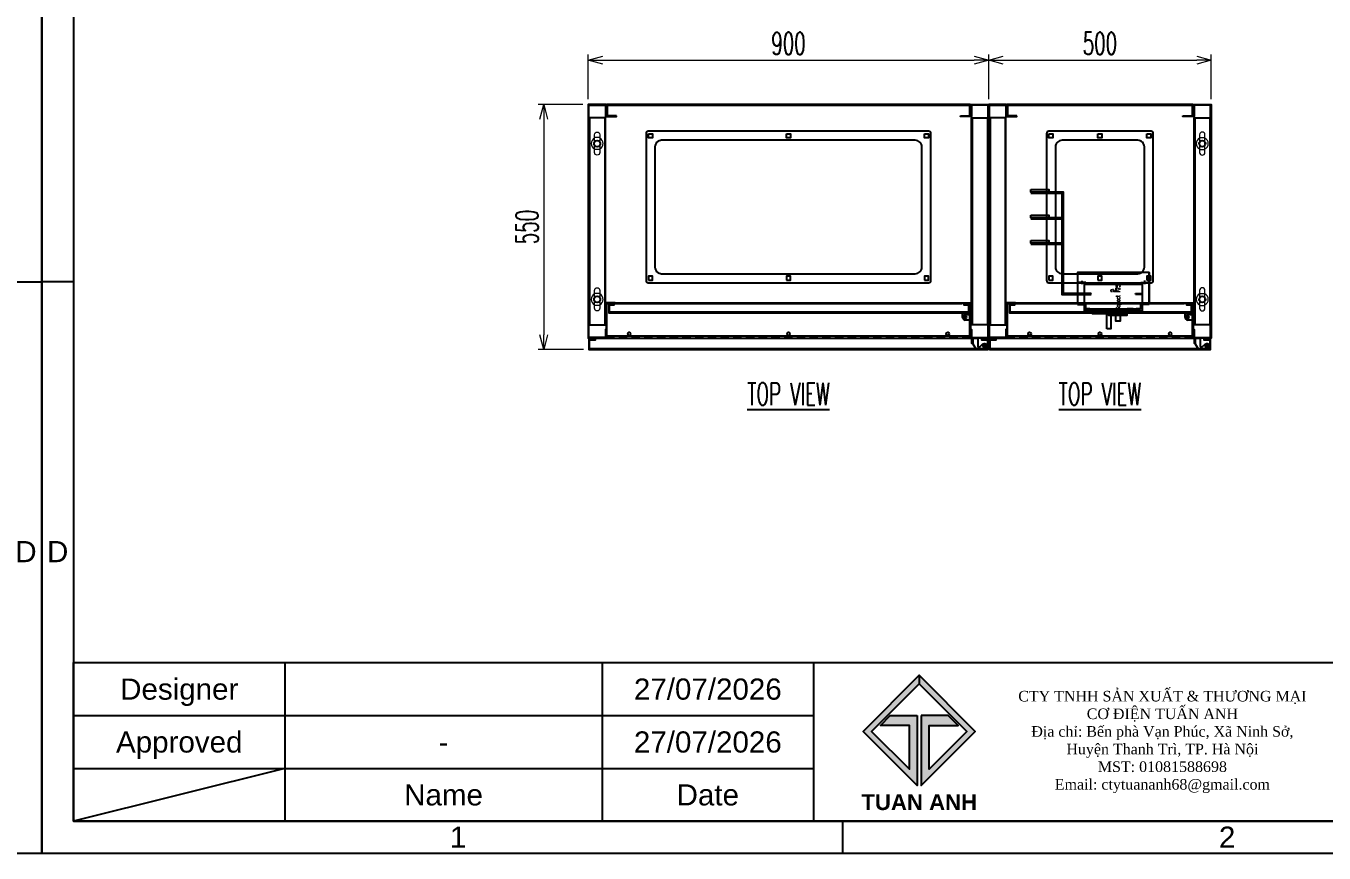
# Model space of a CAD drawing. Header units: millimetres. Extents: x 173893 to 258446, y -176540 to -123824.
# Drawn here: x 190886 to 193803, y -176540 to -174682 of the extents above; entities that cross this region are included whole.
import ezdxf
from ezdxf.enums import TextEntityAlignment as Align

# ---------------------------------------------------------------- set-up
doc = ezdxf.new("R2010")
doc.units = ezdxf.units.MM
doc.header["$LTSCALE"] = 3
doc.linetypes.add('ACAD_ISO04W100', pattern=[30, 24, -3, 0, -3])
doc.linetypes.add('HIDDEN', pattern=[9.525, 6.35, -3.175])
for name, color, linetype in [('@.DM. NÉT CHÍNH', 7, 'Continuous'), ('@.TEXT', 7, 'Continuous'), ('@.VISIBLE', 7, 'Continuous'), ('centerline', 6, 'ACAD_ISO04W100'), ('dim', 7, 'Continuous'), ('EQUIPMENT', 4, 'Continuous'), ('equipments', 2, 'Continuous'), ('Thiet bi', 7, 'Continuous')]:
    doc.layers.add(name, color=color, linetype=linetype)
doc.styles.add('Ann_w01', font='romans.shx', dxfattribs={"width": 0.6, "bigfont": 'chineset.shx'})
doc.styles.add('Arial', font='arial.ttf')
doc.styles.add('HW_Standard', font='complex.shx', dxfattribs={"width": 0.9})
doc.dimstyles.new('Dim 01_SC25', dxfattribs={"dimscale": 25, "dimtxt": 2, "dimasz": 1.3, "dimexe": 0.5, "dimexo": 0.5, "dimgap": 0.5, "dimtad": 1, "dimdec": 1, "dimzin": 12, "dimdsep": 46, "dimtxsty": 'Ann_w01', "dimblk": 'OPEN30', "dimcen": 1.5, "dimclrd": 6, "dimclre": 6, "dimclrt": 3, "dimadec": 1, "dimazin": 3, "dimtm": 1e-09, "dimtfac": 1, "dimtdec": 1, "dimtix": 1, "dimtmove": 0, "dimatfit": 3, "dimldrblk": 'OPEN30', "dimfxl": 1, "dimtolj": 1, "dimlwd": 0, "dimlwe": 0, "dimarcsym": 0})

# ---------------------------------------------------------------- blocks, each defined once
blk = doc.blocks.new('_Open30')
at = {"color": 0, "linetype": 'ByBlock', "lineweight": -2}
for p, q in [((-1, 0.268), (0, 0)), ((0, 0), (-1, -0.268)), ((0, 0), (-1, 0))]:
    blk.add_line(p, q, dxfattribs=at)
blk = doc.blocks.new('*D80')
at = {"layer": 'Defpoints', "color": 0, "transparency": 16777216}
for p in [(193549.5, -174758.9), (193049.5, -174858.9), (193549.5, -174858.9)]:
    blk.add_point(p, dxfattribs=at)
at = {"layer": 'dim', "color": 6, "lineweight": 0, "transparency": 16777216}
for p, q in [((193049.5, -174846.4), (193049.5, -174746.4)), ((193549.5, -174846.4), (193549.5, -174746.4)), ((193082, -174758.9), (193517, -174758.9))]:
    blk.add_line(p, q, dxfattribs=at)
at = {"layer": 'dim', "color": 6, "lineweight": 0, "transparency": 16777216, "xscale": 32.5, "yscale": 32.5, "zscale": 32.5, "rotation": 180}
blk.add_blockref('_Open30', (193049.5, -174758.9), dxfattribs=at)
at = {"layer": 'dim', "color": 6, "lineweight": 0, "transparency": 16777216, "xscale": 32.5, "yscale": 32.5, "zscale": 32.5}
blk.add_blockref('_Open30', (193549.5, -174758.9), dxfattribs=at)
at = {"layer": 'dim', "color": 3, "transparency": 16777216, "insert": (193299.5, -174721.4), "char_height": 50, "attachment_point": 5, "style": 'Ann_w01'}
blk.add_mtext('\\A1;500', dxfattribs=at)
blk = doc.blocks.new('*D67')
at = {"layer": 'Defpoints', "color": 0, "transparency": 16777216}
for p in [(193049.5, -174758.9), (192149.5, -174858.9), (193049.5, -174858.9)]:
    blk.add_point(p, dxfattribs=at)
at = {"layer": 'dim', "color": 6, "lineweight": 0, "transparency": 16777216}
for p, q in [((192149.5, -174846.4), (192149.5, -174746.4)), ((193049.5, -174846.4), (193049.5, -174746.4)), ((192182, -174758.9), (193017, -174758.9))]:
    blk.add_line(p, q, dxfattribs=at)
at = {"layer": 'dim', "color": 6, "lineweight": 0, "transparency": 16777216, "xscale": 32.5, "yscale": 32.5, "zscale": 32.5, "rotation": 180}
blk.add_blockref('_Open30', (192149.5, -174758.9), dxfattribs=at)
at = {"layer": 'dim', "color": 6, "lineweight": 0, "transparency": 16777216, "xscale": 32.5, "yscale": 32.5, "zscale": 32.5}
blk.add_blockref('_Open30', (193049.5, -174758.9), dxfattribs=at)
at = {"layer": 'dim', "color": 3, "transparency": 16777216, "insert": (192599.5, -174721.4), "char_height": 50, "attachment_point": 5, "style": 'Ann_w01'}
blk.add_mtext('\\A1;900', dxfattribs=at)
blk = doc.blocks.new('*D68')
at = {"layer": 'Defpoints', "color": 0, "transparency": 16777216}
for p in [(192149.5, -174858.9), (192049.5, -175408.9), (192151, -175408.9)]:
    blk.add_point(p, dxfattribs=at)
at = {"layer": 'dim', "color": 6, "lineweight": 0, "transparency": 16777216}
for p, q in [((192137, -174858.9), (192037, -174858.9)), ((192049.5, -174891.4), (192049.5, -175376.4)), ((192138.5, -175408.9), (192037, -175408.9))]:
    blk.add_line(p, q, dxfattribs=at)
at = {"layer": 'dim', "color": 6, "lineweight": 0, "transparency": 16777216, "xscale": 32.5, "yscale": 32.5, "zscale": 32.5}
for p, rotation in [((192049.5, -174858.9), 90), ((192049.5, -175408.9), 270)]:
    blk.add_blockref('_Open30', p, dxfattribs=dict(at, rotation=rotation))
at = {"layer": 'dim', "color": 3, "transparency": 16777216, "insert": (192012, -175133.9), "char_height": 50, "attachment_point": 5, "rotation": 90, "style": 'Ann_w01'}
blk.add_mtext('\\A1;550', dxfattribs=at)
blk = doc.blocks.new('A$C4dbb82d6')
at = {"layer": '@.VISIBLE'}
h = blk.add_hatch(color=30, dxfattribs=at)
h.dxf.hatch_style = 1
h.paths.add_polyline_path([(0.214, 4.973), (3.625, 1.562), (3.625, 5.973), (1.922, 5.973), (1.297, 5.348), (3.125, 5.348), (3.125, 2.593), (0.745, 4.973), (3.75, 7.978), (3.75, 8.509)])
h = blk.add_hatch(color=150, dxfattribs=at)
h.dxf.hatch_style = 1
h.paths.add_polyline_path([(6.755, 4.973), (4.375, 2.593), (4.375, 5.348), (6.203, 5.348), (5.578, 5.973), (3.875, 5.973), (3.875, 1.562), (7.286, 4.973), (3.75, 8.509), (3.75, 7.978)])
at = {"layer": '@.VISIBLE', "color": 30}
blk.add_lwpolyline([(3.625, 5.973), (3.625, 1.562), (0.214, 4.973), (3.75, 8.509), (3.75, 7.978), (0.745, 4.973), (3.125, 2.593), (3.125, 5.348), (1.297, 5.348), (1.922, 5.973)], close=True, dxfattribs=at)
at = {"layer": '@.VISIBLE', "color": 150}
blk.add_lwpolyline([(3.875, 5.973), (3.875, 1.562), (7.286, 4.973), (3.75, 8.509), (3.75, 7.978), (6.755, 4.973), (4.375, 2.593), (4.375, 5.348), (6.203, 5.348), (5.578, 5.973)], close=True, dxfattribs=at)
at = {"layer": '@.VISIBLE', "color": 30, "insert": (3.75, 0.509), "char_height": 1, "attachment_point": 5, "style": 'Ann_w01'}
blk.add_mtext_dynamic_manual_height_columns('{\\fArial|b1|i0|c0|p34;\\W1;TUAN ANH}', width=7.5, gutter_width=49.599, heights=[0], dxfattribs=at)
blk = doc.blocks.new('KHUNG BAN VE (Made by Tung)')
at = {"layer": '@.VISIBLE', "color": 8}
for p, q in [((3, 54), (0, 54)), ((294, 54), (297, 54)), ((23, 18), (23, 3)), ((53, 18), (53, 3)), ((73, 18), (73, 3)), ((3, 13), (73, 13)), ((3, 8), (73, 8)), ((23, 8), (3, 3)), ((75.75, 3), (75.75, 0))]:
    blk.add_line(p, q, dxfattribs=at)
for points in [[(0, 0), (297, 0), (297, 210), (0, 210)], [(3, 3), (294, 3), (294, 207), (3, 207)], [(3, 18), (294, 18), (294, 3), (3, 3)]]:
    blk.add_lwpolyline(points, close=True, dxfattribs=at)
at = {"xscale": 1.5, "yscale": 1.5, "zscale": 1.5}
blk.add_blockref('A$C4dbb82d6', (77.375, 4.041), dxfattribs=at)
at = {"layer": '@.TEXT', "color": 1, "style": 'Arial'}
for s, p in [('D', (1.5, 28.5)), ('D', (295.5, 28.5)), ('27/07/2026', (63, 15.5)), ('27/07/2026', (63, 10.5)), ('1', (39.375, 1.5)), ('2', (112.125, 1.5))]:
    blk.add_text(s, height=2, dxfattribs=at).set_placement(p, align=Align.MIDDLE_CENTER)
at = {"layer": '@.TEXT', "color": 2, "style": 'Arial'}
for s, p in [('Designer', (13, 15.5)), ('Approved', (13, 10.5)), ('Name', (38, 5.5)), ('Date', (63, 5.5))]:
    blk.add_text(s, height=2, dxfattribs=at).set_placement(p, align=Align.MIDDLE_CENTER)
at = {"layer": '@.TEXT', "color": 1, "style": 'Arial'}
for tag, height, p in [('DESIGNER_NAME', 2, (38, 15.5)), ('PROJECT_CODE', 2, (258.5, 15.5)), ('SCALE', 2, (289, 15.5)), ('APPROVED_NAME', 2, (38, 10.5)), ('CUSTOMER_NAME', 2, (258.5, 10.5)), ('PAGE', 2, (289, 10.5)), ('DRAWING_NAME', 4, (173, 8)), ('TOTAL', 2, (289, 5.5))]:
    blk.add_attdef(tag, text='', height=height, dxfattribs=at).set_placement(p, align=Align.MIDDLE_CENTER)
at = {"layer": '@.VISIBLE', "color": 30, "insert": (106, 10.5), "char_height": 1, "attachment_point": 5, "style": 'Ann_w01'}
blk.add_mtext_dynamic_manual_height_columns('{\\fTimes New Roman|b0|i0|c0|p18;\\W1;CTY TNHH SẢN XUẤT & THƯƠNG MẠI CƠ ĐIỆN TUẤN ANH\\PĐịa chỉ: Bến phà Vạn Phúc, Xã Ninh Sở, Huyện Thanh Trì, TP. Hà Nội\\PMST: 01081588698\\PEmail: ctytuananh68@gmail.com}', width=28.70976, gutter_width=99.197, heights=[0], dxfattribs=at)

msp = doc.modelspace()

# ---------------------------------------------------------------- linework, layer by layer
at = {"color": 1}
for p, q in [((192152.48, -174888.88), (192152.48, -175353.88)), ((192186.48, -174888.88), (192186.48, -175353.88)), ((193012.48, -174888.88), (193012.48, -175353.88)), ((193046.48, -174888.88), (193046.48, -175353.88)), ((193052.48, -174888.88), (193052.48, -175353.88)), ((193086.48, -174888.88), (193086.48, -175353.88)), ((193512.48, -174888.88), (193512.48, -175353.88)), ((193546.48, -174888.88), (193546.48, -175353.88))]:
    msp.add_line(p, q, dxfattribs=at)
at = {"color": 2, "linetype": 'Continuous'}
for p, q in [((193164.48, -175112.88), (193164.48, -175115.88)), ((193271.48, -175284.88), (193271.48, -175282.88)), ((193271.48, -175282.88), (193271.48, -175285.88))]:
    msp.add_line(p, q, dxfattribs=at)
at = {"color": 6}
for p, q in [((192209.98, -175303.88), (192988.98, -175303.88)), ((192209.98, -175305.38), (192988.98, -175305.38)), ((193109.98, -175303.88), (193488.98, -175303.88)), ((193109.98, -175305.38), (193488.98, -175305.38)), ((192993.98, -175336.88), (192999.98, -175336.88)), ((192996.98, -175339.88), (192996.98, -175333.88)), ((193493.98, -175336.88), (193499.98, -175336.88)), ((193496.98, -175339.88), (193496.98, -175333.88)), ((193007.48, -175378.88), (192191.48, -175378.88)), ((193507.48, -175378.88), (193091.48, -175378.88))]:
    msp.add_line(p, q, dxfattribs=at)
for p, q in [((193248.98, -175308.23), (193266.97, -175308.23)), ((193266.97, -175308.23), (193266.97, -175317.38)), ((192189.48, -175383.88), (193009.48, -175383.88)), ((193089.48, -175383.88), (193509.48, -175383.88))]:
    msp.add_line(p, q)
at = {"color": 1, "linetype": 'Continuous'}
for p, q in [((192996.98, -175327.88), (192996.98, -175325.88)), ((193008.12, -175336.88), (193005.62, -175336.88)), ((193496.98, -175327.88), (193496.98, -175325.88)), ((193508.12, -175336.88), (193505.62, -175336.88))]:
    msp.add_line(p, q, dxfattribs=at)
at = {"linetype": 'HIDDEN'}
for p, q in [((192189.48, -175382.38), (193009.48, -175382.38)), ((193089.48, -175382.38), (193509.48, -175382.38))]:
    msp.add_line(p, q, dxfattribs=at)
for points in [[(192212.98, -174883.88), (192189.48, -174883.88), (192189.48, -174858.88), (192149.48, -174858.88), (192149.48, -175383.88), (192189.48, -175383.88), (192189.48, -175363.88), (192187.98, -175363.88), (192187.98, -175382.38), (192150.98, -175382.38), (192150.98, -174860.38), (192187.98, -174860.38), (192187.98, -174885.38), (192212.98, -174885.38)], [(192985.98, -174883.88), (193009.48, -174883.88), (193009.48, -174858.88), (193049.48, -174858.88), (193049.48, -175383.88), (193009.48, -175383.88), (193009.48, -175363.88), (193010.98, -175363.88), (193010.98, -175382.38), (193047.98, -175382.38), (193047.98, -174860.38), (193010.98, -174860.38), (193010.98, -174885.38), (192985.98, -174885.38)], [(193112.98, -174883.88), (193089.48, -174883.88), (193089.48, -174858.88), (193049.48, -174858.88), (193049.48, -175383.88), (193089.48, -175383.88), (193089.48, -175363.88), (193087.98, -175363.88), (193087.98, -175382.38), (193050.98, -175382.38), (193050.98, -174860.38), (193087.98, -174860.38), (193087.98, -174885.38), (193112.98, -174885.38)], [(193485.98, -174883.88), (193509.48, -174883.88), (193509.48, -174858.88), (193549.48, -174858.88), (193549.48, -175383.88), (193509.48, -175383.88), (193509.48, -175363.88), (193510.98, -175363.88), (193510.98, -175382.38), (193547.98, -175382.38), (193547.98, -174860.38), (193510.98, -174860.38), (193510.98, -174885.38), (193485.98, -174885.38)], [(192284.98, -174924.38), (192293.98, -174924.38), (192293.98, -174933.38), (192284.98, -174933.38)], [(192594.98, -174924.38), (192603.98, -174924.38), (192603.98, -174933.38), (192594.98, -174933.38)], [(192904.98, -174924.38), (192913.98, -174924.38), (192913.98, -174933.38), (192904.98, -174933.38)], [(193184.98, -174924.38), (193193.98, -174924.38), (193193.98, -174933.38), (193184.98, -174933.38)], [(193294.98, -174924.38), (193303.98, -174924.38), (193303.98, -174933.38), (193294.98, -174933.38)], [(193404.98, -174924.38), (193413.98, -174924.38), (193413.98, -174933.38), (193404.98, -174933.38)], [(192284.98, -175253.38), (192293.98, -175253.38), (192293.98, -175244.38), (192284.98, -175244.38)], [(192594.98, -175253.38), (192603.98, -175253.38), (192603.98, -175244.38), (192594.98, -175244.38)], [(192904.98, -175253.38), (192913.98, -175253.38), (192913.98, -175244.38), (192904.98, -175244.38)], [(193184.98, -175253.38), (193193.98, -175253.38), (193193.98, -175244.38), (193184.98, -175244.38)], [(193294.98, -175253.38), (193303.98, -175253.38), (193303.98, -175244.38), (193294.98, -175244.38)], [(193404.98, -175253.38), (193413.98, -175253.38), (193413.98, -175244.38), (193404.98, -175244.38)]]:
    msp.add_lwpolyline(points, close=True)
at = {"color": 4}
for points in [[(192192.48, -174881.88), (192192.48, -174860.38), (193006.48, -174860.38), (193006.48, -174881.88), (193007.98, -174881.88), (193007.98, -174858.88), (192190.98, -174858.88), (192190.98, -174881.88)], [(193092.48, -174881.88), (193092.48, -174860.38), (193506.48, -174860.38), (193506.48, -174881.88), (193507.98, -174881.88), (193507.98, -174858.88), (193090.98, -174858.88), (193090.98, -174881.88)], [(192197.48, -175325.38), (192197.48, -175308.38), (192207.98, -175308.38), (192207.98, -175306.88), (192195.98, -175306.88), (192195.98, -175326.88), (193005.98, -175326.88), (193005.98, -175306.88), (192993.98, -175306.88), (192993.98, -175308.38), (193004.48, -175308.38), (193004.48, -175325.38)], [(193097.48, -175325.38), (193097.48, -175308.38), (193107.98, -175308.38), (193107.98, -175306.88), (193095.98, -175306.88), (193095.98, -175326.88), (193505.98, -175326.88), (193505.98, -175306.88), (193493.98, -175306.88), (193493.98, -175308.38), (193504.48, -175308.38), (193504.48, -175325.38)], [(192152.48, -175407.38), (192152.48, -175387.38), (192165.98, -175387.38), (192165.98, -175385.88), (192150.98, -175385.88), (192150.98, -175408.88), (193047.98, -175408.88), (193047.98, -175385.88), (193032.98, -175385.88), (193032.98, -175387.38), (193046.48, -175387.38), (193046.48, -175407.38)], [(193052.48, -175407.38), (193052.48, -175387.38), (193065.98, -175387.38), (193065.98, -175385.88), (193050.98, -175385.88), (193050.98, -175408.88), (193547.98, -175408.88), (193547.98, -175385.88), (193532.98, -175385.88), (193532.98, -175387.38), (193546.48, -175387.38), (193546.48, -175407.38)]]:
    msp.add_lwpolyline(points, close=True, dxfattribs=at)
at = {"color": 1}
for points in [[(192150.98, -175353.88), (192187.98, -175353.88), (192187.98, -174888.88), (192150.98, -174888.88)], [(193047.98, -175353.88), (193010.98, -175353.88), (193010.98, -174888.88), (193047.98, -174888.88)], [(193050.98, -175353.88), (193087.98, -175353.88), (193087.98, -174888.88), (193050.98, -174888.88)], [(193547.98, -175353.88), (193510.98, -175353.88), (193510.98, -174888.88), (193547.98, -174888.88)]]:
    msp.add_lwpolyline(points, close=True, dxfattribs=at)
for points in [[(192284.48, -175258.88), (192914.48, -175258.88, 0.4142136), (192919.48, -175253.88), (192919.48, -174923.88, 0.4142136), (192914.48, -174918.88), (192284.48, -174918.88, 0.4142136), (192279.48, -174923.88), (192279.48, -175253.88, 0.4142136)], [(193184.48, -175258.88), (193414.48, -175258.88, 0.4142136), (193419.48, -175253.88), (193419.48, -174923.88, 0.4142136), (193414.48, -174918.88), (193184.48, -174918.88, 0.4142136), (193179.48, -174923.88), (193179.48, -175253.88, 0.4142136)], [(192314.48, -175238.88), (192884.48, -175238.88, 0.4142136), (192899.48, -175223.88), (192899.48, -174953.88, 0.4142136), (192884.48, -174938.88), (192314.48, -174938.88, 0.4142136), (192299.48, -174953.88), (192299.48, -175223.88, 0.4142136)], [(193214.48, -175238.88), (193384.48, -175238.88, 0.4142136), (193399.48, -175223.88), (193399.48, -174953.88, 0.4142136), (193384.48, -174938.88), (193214.48, -174938.88, 0.4142136), (193199.48, -174953.88), (193199.48, -175223.88, 0.4142136)]]:
    msp.add_lwpolyline(points, format="xyb", close=True)
at = {"color": 4, "linetype": 'Continuous'}
msp.add_lwpolyline([(193144.48, -175049.88), (193184.48, -175049.88), (193184.48, -175055.88), (193144.48, -175055.88)], close=True, dxfattribs=at)
for points in [[(193217.48, -175112.88), (193217.48, -175055.88), (193144.48, -175055.88)], [(193214.48, -175112.88), (193214.48, -175058.88), (193144.48, -175058.88)]]:
    msp.add_lwpolyline(points, dxfattribs=at)
at = {"color": 2, "linetype": 'Continuous'}
msp.add_lwpolyline([(193144.48, -175106.88), (193184.48, -175106.88), (193184.48, -175112.88), (193144.48, -175112.88)], close=True, dxfattribs=at)
for points in [[(193217.48, -175169.88), (193217.48, -175112.88), (193144.48, -175112.88)], [(193279.48, -175282.88), (193217.48, -175282.88), (193217.48, -175112.88), (193144.48, -175112.88)], [(193214.48, -175169.88), (193214.48, -175115.88), (193144.48, -175115.88)], [(193279.48, -175285.88), (193214.48, -175285.88), (193214.48, -175115.88), (193144.48, -175115.88)]]:
    msp.add_lwpolyline(points, dxfattribs=at)
at = {"color": 1, "linetype": 'Continuous'}
msp.add_lwpolyline([(193144.48, -175163.88), (193184.48, -175163.88), (193184.48, -175169.88), (193144.48, -175169.88)], close=True, dxfattribs=at)
for points in [[(193279.48, -175282.88), (193217.48, -175282.88), (193217.48, -175169.88), (193144.48, -175169.88)], [(193279.48, -175285.88), (193214.48, -175285.88), (193214.48, -175172.88), (193144.48, -175172.88)]]:
    msp.add_lwpolyline(points, dxfattribs=at)
at = {"color": 6}
for points in [[(192209.98, -175303.88), (192189.98, -175303.88), (192189.98, -175378.88), (192191.48, -175378.88), (192191.48, -175305.38), (192209.98, -175305.38)], [(192988.98, -175303.88), (193008.98, -175303.88), (193008.98, -175378.88), (193007.48, -175378.88), (193007.48, -175305.38), (192988.98, -175305.38)], [(193109.98, -175303.88), (193089.98, -175303.88), (193089.98, -175378.88), (193091.48, -175378.88), (193091.48, -175305.38), (193109.98, -175305.38)], [(193488.98, -175303.88), (193508.98, -175303.88), (193508.98, -175378.88), (193507.48, -175378.88), (193507.48, -175305.38), (193488.98, -175305.38)]]:
    msp.add_lwpolyline(points, close=True, dxfattribs=at)
for centre in [(192169.48, -174946.38), (193529.48, -174946.38), (192169.48, -175296.38), (193529.48, -175296.38)]:
    msp.add_circle(centre, 7)
at = {"color": 8}
for centre in [(192996.98, -175336.88), (193496.98, -175336.88)]:
    msp.add_circle(centre, 2.5, dxfattribs=at)
at = {"color": 6}
for centre in [(192241.48, -175373.88), (192599.48, -175373.88), (192957.48, -175373.88), (193141.48, -175373.88), (193299.48, -175373.88), (193457.48, -175373.88)]:
    msp.add_circle(centre, 3.5, dxfattribs=at)
at = {"layer": '@.DM. NÉT CHÍNH', "linetype": 'Continuous'}
for p, q in [((193164.48, -175055.88), (193164.48, -175058.88)), ((193164.48, -175112.88), (193164.48, -175115.88)), ((193164.48, -175169.88), (193164.48, -175172.88)), ((193259.48, -175258.38), (193259.48, -175261.38)), ((193271.48, -175282.88), (193271.48, -175285.88))]:
    msp.add_line(p, q, dxfattribs=at)
at = {"layer": '@.VISIBLE', "color": 1}
for p, q in [((193279.48, -175282.88), (193264.48, -175282.88)), ((193271.48, -175284.88), (193271.48, -175282.88)), ((193279.48, -175284.88), (193279.48, -175282.88)), ((193379.48, -175282.88), (193394.48, -175282.88)), ((193379.48, -175284.88), (193379.48, -175282.88)), ((193387.48, -175284.88), (193387.48, -175282.88)), ((193279.48, -175284.88), (193264.48, -175284.88)), ((193379.48, -175284.88), (193394.48, -175284.88))]:
    msp.add_line(p, q, dxfattribs=at)
at = {"layer": '@.VISIBLE'}
for points in [[(193394.48, -175261.88), (193394.48, -175321.88), (193264.48, -175321.88), (193264.48, -175261.88)], [(193334.98, -175331.88), (193344.98, -175331.88), (193344.98, -175345.18), (193334.98, -175345.18)]]:
    msp.add_lwpolyline(points, close=True, dxfattribs=at)
msp.add_lwpolyline([(193318.98, -175321.88), (193318.98, -175331.88), (193360.98, -175331.88), (193360.98, -175321.88)], dxfattribs=at)
at = {"layer": 'centerline'}
for p, q in [((193019.48, -175382.88), (193019.48, -175384.88)), ((193039.98, -175397.38), (193039.98, -175405.38)), ((193519.48, -175382.88), (193519.48, -175384.88)), ((193539.98, -175397.38), (193539.98, -175405.38)), ((193035.98, -175401.38), (193043.98, -175401.38)), ((193535.98, -175401.38), (193543.98, -175401.38))]:
    msp.add_line(p, q, dxfattribs=at)
at = {"layer": 'EQUIPMENT'}
for points in [[(193013.78, -175383.88), (193013.78, -175395.58, 0.1316525), (193013.91, -175396.08), (193013.78, -175395.84), (193011.78, -175395.84), (193011.78, -175383.88), (193024.78, -175383.88), (193024.78, -175401.38, 0.4142136), (193026.78, -175403.38), (193029.5, -175403.38)], [(193029.91, -175404.38), (193029.5, -175403.38), (193035.74, -175397.14, -1.4966058), (193039.98, -175407.38), (193020.44, -175407.38), (193019.28, -175407.38), (193019.28, -175405.38), (193019.29, -175405.38)], [(193513.78, -175383.88), (193513.78, -175395.58, 0.1316525), (193513.91, -175396.08), (193513.78, -175395.84), (193511.78, -175395.84), (193511.78, -175383.88), (193524.78, -175383.88), (193524.78, -175401.38, 0.4142136), (193526.78, -175403.38), (193529.5, -175403.38)], [(193529.91, -175404.38), (193529.5, -175403.38), (193535.74, -175397.14, -1.4966058), (193539.98, -175407.38), (193520.44, -175407.38), (193519.28, -175407.38), (193519.28, -175405.38), (193519.29, -175405.38)]]:
    msp.add_lwpolyline(points, format="xyb", dxfattribs=at)
for points in [[(193013.91, -175396.08), (193020.44, -175407.38), (193021.02, -175406.38)], [(193513.91, -175396.08), (193520.44, -175407.38), (193521.02, -175406.38)]]:
    msp.add_lwpolyline(points, dxfattribs=at)
for centre in [(193039.98, -175401.38), (193539.98, -175401.38)]:
    msp.add_circle(centre, 3.5, dxfattribs=at)
at = {"layer": 'equipments', "color": 8, "lineweight": 0}
for p, q in [((192175.48, -174932.88), (192163.48, -174932.88)), ((193523.48, -174932.88), (193535.48, -174932.88)), ((192175.48, -174959.88), (192163.48, -174959.88)), ((193523.48, -174959.88), (193535.48, -174959.88)), ((192175.48, -175282.88), (192163.48, -175282.88)), ((193523.48, -175282.88), (193535.48, -175282.88)), ((192175.48, -175309.88), (192163.48, -175309.88)), ((193523.48, -175309.88), (193535.48, -175309.88))]:
    msp.add_line(p, q, dxfattribs=at)
at = {"layer": 'equipments'}
for p, q in [((192990.98, -175326.88), (193002.98, -175326.88)), ((192990.98, -175336.88), (192990.98, -175326.88)), ((193007.48, -175330.88), (192996.98, -175330.88)), ((193002.98, -175330.88), (193002.98, -175326.88)), ((193007.48, -175330.88), (193007.48, -175342.88)), ((193490.98, -175326.88), (193502.98, -175326.88)), ((193490.98, -175336.88), (193490.98, -175326.88)), ((193507.48, -175330.88), (193496.98, -175330.88)), ((193502.98, -175330.88), (193502.98, -175326.88)), ((193507.48, -175330.88), (193507.48, -175342.88)), ((193007.48, -175342.88), (192996.98, -175342.88)), ((193507.48, -175342.88), (193496.98, -175342.88))]:
    msp.add_line(p, q, dxfattribs=at)
at = {"layer": 'equipments', "lineweight": 0}
for points in [[(192169.48, -174920.38), (192169.48, -174920.38, -0.4142136), (192175.48, -174926.38), (192175.48, -174966.38, 0), (192175.48, -174966.38, -1), (192163.48, -174966.38), (192163.48, -174926.38, -0.4142136)], [(193529.48, -174920.38), (193529.48, -174920.38, 0.4142136), (193523.48, -174926.38), (193523.48, -174966.38, 0), (193523.48, -174966.38, 1), (193535.48, -174966.38), (193535.48, -174926.38, 0.4142136)], [(192169.48, -175270.38), (192169.48, -175270.38, -0.4142136), (192175.48, -175276.38), (192175.48, -175316.38, 0), (192175.48, -175316.38, -1), (192163.48, -175316.38), (192163.48, -175276.38, -0.4142136)], [(193529.48, -175270.38), (193529.48, -175270.38, 0.4142136), (193523.48, -175276.38), (193523.48, -175316.38, 0), (193523.48, -175316.38, 1), (193535.48, -175316.38), (193535.48, -175276.38, 0.4142136)]]:
    msp.add_lwpolyline(points, format="xyb", close=True, dxfattribs=at)
for centre, start, end in [((192169.48, -174946.38), 116.3878, 243.6122), ((192169.48, -174946.38), 296.3878, 63.6122), ((193529.48, -174946.38), 116.3878, 243.6122), ((193529.48, -174946.38), 296.3878, 63.6122), ((192169.48, -175296.38), 116.3878, 243.6122), ((192169.48, -175296.38), 296.3878, 63.6122), ((193529.48, -175296.38), 116.3878, 243.6122), ((193529.48, -175296.38), 296.3878, 63.6122)]:
    msp.add_arc(centre, 13.5, start, end, dxfattribs=at)
at = {"layer": 'equipments'}
for centre in [(192996.98, -175336.88), (193496.98, -175336.88)]:
    msp.add_arc(centre, 6, 90, 270, dxfattribs=at)
at = {"layer": 'Thiet bi', "color": 1}
for p, q in [((193267.48, -175258.38), (193248.98, -175258.38)), ((193259.48, -175262.04), (193259.48, -175254.72)), ((193391.48, -175258.38), (193409.98, -175258.38)), ((193399.48, -175254.3), (193399.48, -175262.46))]:
    msp.add_line(p, q, dxfattribs=at)
at = {"layer": 'Thiet bi', "color": 3}
msp.add_line((193276.93, -175322.38), (193380.71, -175322.38), dxfattribs=at)
at = {"layer": 'Thiet bi', "color": 0}
msp.add_line((193360.75, -175322.38), (193360.75, -175317.38), dxfattribs=at)
for points in [[(193409.98, -175308.08), (193409.98, -175236.38), (193248.98, -175236.38), (193248.98, -175308.23)], [(193266.97, -175317.38), (193390.31, -175317.38)]]:
    msp.add_lwpolyline(points, dxfattribs=at)
at = {"layer": 'Thiet bi', "color": 0, "linetype": 'Continuous', "lineweight": -3}
for points in [[(193409.98, -175236.38), (193409.98, -175308.08)], [(193391.09, -175316.6), (193391.09, -175308.08)], [(193409.98, -175308.08), (193391.09, -175308.08)], [(193409.98, -175303.04), (193409.98, -175308.08)], [(193276.93, -175317.38), (193268.35, -175317.38)], [(193276.93, -175317.38), (193276.93, -175322.38), (193282.44, -175322.38)], [(193282.44, -175322.38), (193360.75, -175322.38)], [(193282.44, -175325.87), (193282.44, -175322.38)], [(193360.36, -175322.38), (193358.81, -175322.38)], [(193374.13, -175317.38), (193360.75, -175317.38)], [(193379.94, -175322.38), (193360.75, -175322.38)], [(193374.13, -175317.38), (193374.13, -175322.38)], [(193377.62, -175322.38), (193380.71, -175322.38)], [(193380.71, -175321.6), (193380.71, -175322.38), (193379.94, -175322.38)], [(193380.71, -175317.38), (193380.71, -175321.6)], [(193390.31, -175317.38), (193380.71, -175317.38)], [(193387.6, -175317.38), (193390.31, -175317.38)], [(193391.09, -175316.6), (193390.31, -175317.38)]]:
    msp.add_lwpolyline(points, dxfattribs=at)
at = {"layer": 'Thiet bi', "color": 1, "linetype": 'HIDDEN', "ltscale": 10}
for points in [[(193280.35, -175326.88), (193252.23, -175326.88), (193253.95, -175325.38), (193282.07, -175325.38)], [(193397.31, -175326.88), (193364.37, -175326.88), (193366.09, -175325.38), (193399.02, -175325.38)]]:
    msp.add_lwpolyline(points, close=True, dxfattribs=at)
at = {"layer": 'Thiet bi'}
msp.add_lwpolyline([(193282.44, -175322.38), (193282.44, -175328.38), (193358.44, -175328.38), (193358.44, -175322.38)], close=True, dxfattribs=at)
at = {"layer": 'Thiet bi', "color": 0}
msp.add_lwpolyline([(193315.24, -175362.38), (193315.24, -175328.42), (193323.75, -175328.42), (193323.75, -175362.38)], close=True, dxfattribs=at)

# ---------------------------------------------------------------- block references
at = {"layer": '@.VISIBLE', "xscale": 23.76, "yscale": 23.76, "zscale": 23.76}
msp.add_blockref('KHUNG BAN VE (Made by Tung)', (183864.63, -176540.26), dxfattribs=at)
at = {"layer": '@.VISIBLE'}
ref = msp.add_blockref('KHUNG BAN VE (Made by Tung)', (190921.35, -176540.26), dxfattribs=dict(at, xscale=23.76, yscale=23.76, zscale=23.76))
ref.add_attrib('APPROVED_NAME', '-', dxfattribs={"layer": '@.TEXT', "color": 1, "height": 47.52, "style": 'Arial'}).set_placement((191824.23, -176290.78), align=Align.MIDDLE_CENTER)

# ---------------------------------------------------------------- texts
at = {"layer": '@.VISIBLE', "color": 115, "style": 'Ann_w01', "width": 0.6}
msp.add_text('Gopact 125', height=10, rotation=90, dxfattribs=at).set_placement((193339.98, -175291.88), align=Align.MIDDLE_CENTER)
at = {"layer": 'dim', "color": 2, "char_height": 50, "attachment_point": 5, "style": 'Ann_w01'}
for insert in [(192599.48, -175508.88), (193299.48, -175508.88)]:
    msp.add_mtext('\\A1;{\\LTOP VIEW}', dxfattribs=dict(at, insert=insert))
at = {"layer": 'Thiet bi', "color": 0, "style": 'HW_Standard', "width": 0.9, "flags": 8}
msp.add_attdef('TYPE3', text='CVS...', height=5, rotation=180, dxfattribs=at).set_placement((193332.65, -175276.94), align=Align.MIDDLE_CENTER)

# ---------------------------------------------------------------- dimensions: what is measured, and where the dimension line sits
at = {"layer": 'dim'}
for base, p1, p2, picture, middle in [((193049.48, -174758.88), (192149.48, -174858.88), (193049.48, -174858.88), '*D67', (192599.48, -174721.38)), ((193549.48, -174758.88), (193049.48, -174858.88), (193549.48, -174858.88), '*D80', (193299.48, -174721.38))]:
    dim = msp.add_linear_dim(base=base, p1=p1, p2=p2, dimstyle='Dim 01_SC25', dxfattribs=at)
    dim.commit()
    dim.dimension.update_dxf_attribs({"geometry": picture, "text_midpoint": middle})
dim = msp.add_linear_dim(base=(192049.48, -175408.88), p1=(192149.48, -174858.88), p2=(192150.98, -175408.88), angle=90, dimstyle='Dim 01_SC25', dxfattribs=at)
dim.commit()
dim.dimension.update_dxf_attribs({"geometry": '*D68', "text_midpoint": (192011.98, -175133.88)})

doc.saveas('drawing.dxf')
